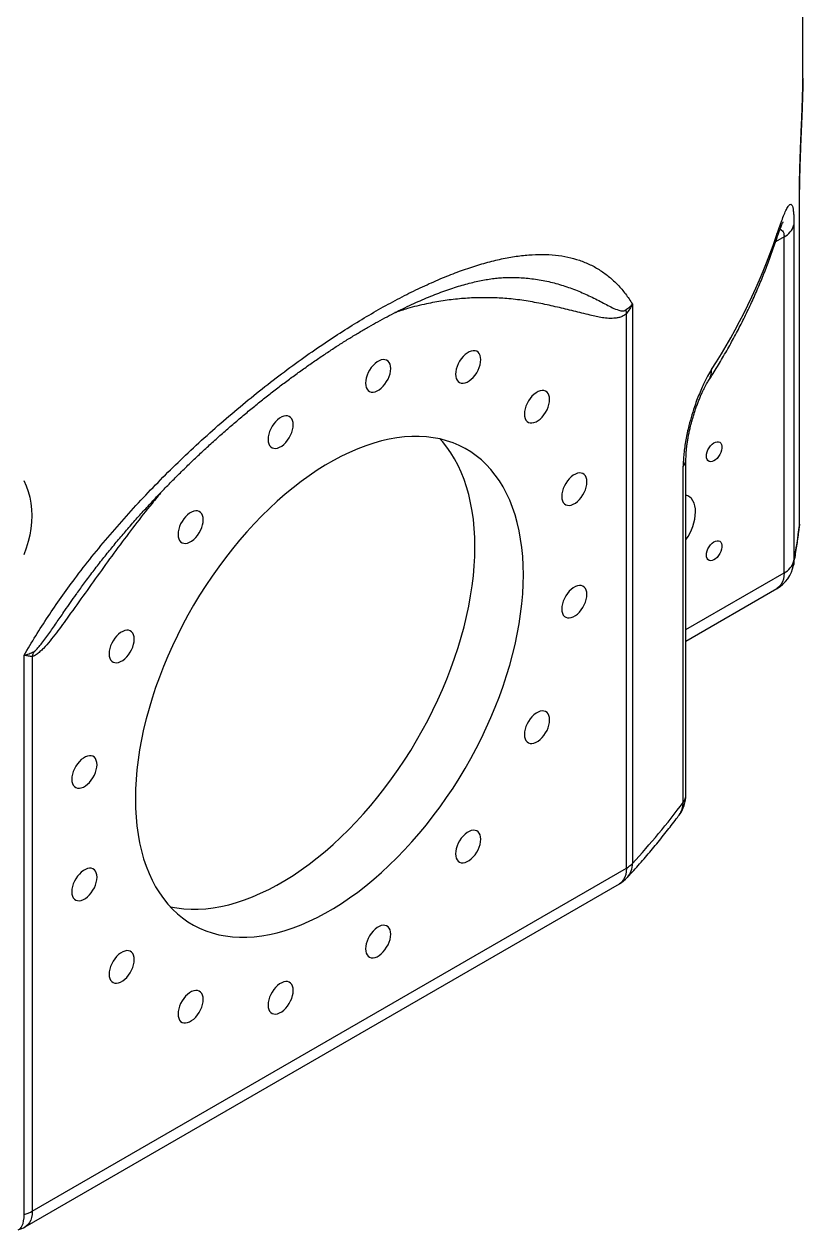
# Model space of a CAD drawing. Header units: millimetres. Extents: x -12403 to 8666, y -15213 to 13435.
# Drawn here: x 6760 to 7345, y 1626 to 2532 of the extents above; entities that cross this region are included whole.
import ezdxf

# ---------------------------------------------------------------- set-up
doc = ezdxf.new("R2010")
doc.units = ezdxf.units.MM

msp = doc.modelspace()

# ---------------------------------------------------------------- linework, layer by layer
at = {"color": 7, "linetype": 'Continuous', "lineweight": 25}
for p, q in [((7344.65, 2493.12), (7344.65, 2633.88)), ((7344.64, 2491.26), (7344.65, 2493.12)), ((7342.13, 2156.35), (7342.13, 2408.66)), ((7342.07, 2155.33), (7342.07, 2407.64)), ((7337.93, 2381.01), (7337.93, 2128.7)), ((7330.54, 2119.83), (7330.54, 2372.14)), ((7125.29, 2341.57), (7125.57, 2341.57)), ((7216.71, 2321.61), (7216.71, 1901.59)), ((7212.16, 1898.04), (7212.16, 2314.47)), ((7256.87, 1953.3), (7256.87, 2205.61)), ((7254.77, 1947.41), (7254.77, 2199.72)), ((6798.95, 2103.41), (6799.46, 2104.14)), ((7256.87, 2068.59), (7325.21, 2108.04)), ((6759.89, 1637.88), (6759.89, 2057.9)), ((6766.04, 2056.93), (6766.04, 1640.5)), ((6766.04, 1640.5), (7212.16, 1898.04)), ((6760.7, 1628.71), (7206.83, 1886.25))]:
    msp.add_line(p, q, dxfattribs=at)
at = {"color": 8, "linetype": 'Continuous', "lineweight": 25}
for p, q in [((7342.13, 2408.71), (7342.07, 2407.64)), ((7330.54, 2372.14), (7324.2, 2368.47)), ((7341.95, 2153.31), (7342.07, 2155.33)), ((7342.13, 2156.35), (7342.07, 2155.33)), ((7256.87, 2077.3), (7330.54, 2119.83))]:
    msp.add_line(p, q, dxfattribs=at)
at = {"color": 7, "linetype": 'Continuous', "lineweight": 25, "flags": 128}
for points in [[(7102.76, 2279.88), (7102.63, 2281.61), (7102.25, 2283.13), (7101.62, 2284.43), (7100.76, 2285.44), (7099.7, 2286.16), (7098.47, 2286.56), (7097.09, 2286.62), (7095.62, 2286.36), (7094.07, 2285.76), (7092.51, 2284.86), (7090.97, 2283.67), (7089.49, 2282.23), (7088.11, 2280.58), (7086.88, 2278.76), (7085.82, 2276.82), (7084.96, 2274.81), (7084.34, 2272.79), (7083.95, 2270.82), (7083.82, 2268.95), (7083.95, 2267.22), (7084.34, 2265.69), (7084.96, 2264.4), (7085.82, 2263.39), (7086.88, 2262.67), (7088.11, 2262.27), (7089.49, 2262.21), (7090.97, 2262.47), (7092.51, 2263.07), (7094.07, 2263.97), (7095.62, 2265.16), (7097.09, 2266.6), (7098.47, 2268.25), (7099.7, 2270.07), (7100.76, 2272.01), (7101.62, 2274.02), (7102.25, 2276.03), (7102.63, 2278.01), (7102.76, 2279.88)], [(7035.15, 2273.19), (7035.03, 2274.91), (7034.64, 2276.44), (7034.01, 2277.73), (7033.16, 2278.75), (7032.1, 2279.47), (7030.86, 2279.87), (7029.49, 2279.93), (7028.01, 2279.66), (7026.47, 2279.07), (7024.9, 2278.17), (7023.36, 2276.98), (7021.88, 2275.54), (7020.51, 2273.89), (7019.27, 2272.07), (7018.21, 2270.13), (7017.36, 2268.12), (7016.73, 2266.1), (7016.35, 2264.13), (7016.22, 2262.26), (7016.35, 2260.53), (7016.73, 2259), (7017.36, 2257.71), (7018.21, 2256.69), (7019.27, 2255.98), (7020.51, 2255.58), (7021.88, 2255.52), (7023.36, 2255.78), (7024.9, 2256.38), (7026.47, 2257.28), (7028.01, 2258.47), (7029.49, 2259.91), (7030.86, 2261.56), (7032.1, 2263.38), (7033.16, 2265.32), (7034.01, 2267.33), (7034.64, 2269.34), (7035.03, 2271.32), (7035.15, 2273.19)], [(7154.5, 2250), (7154.37, 2251.73), (7153.99, 2253.25), (7153.36, 2254.55), (7152.51, 2255.56), (7151.45, 2256.28), (7150.21, 2256.68), (7148.84, 2256.74), (7147.36, 2256.47), (7145.82, 2255.88), (7144.25, 2254.98), (7142.71, 2253.79), (7141.23, 2252.35), (7139.86, 2250.7), (7138.62, 2248.88), (7137.56, 2246.94), (7136.71, 2244.93), (7136.08, 2242.91), (7135.7, 2240.94), (7135.57, 2239.07), (7135.7, 2237.34), (7136.08, 2235.81), (7136.71, 2234.52), (7137.56, 2233.51), (7138.62, 2232.79), (7139.86, 2232.39), (7141.23, 2232.33), (7142.71, 2232.59), (7144.25, 2233.19), (7145.82, 2234.09), (7147.36, 2235.28), (7148.84, 2236.72), (7150.21, 2238.37), (7151.45, 2240.19), (7152.51, 2242.13), (7153.36, 2244.14), (7153.99, 2246.15), (7154.37, 2248.13), (7154.5, 2250)], [(6961.98, 2230.95), (6961.85, 2232.67), (6961.47, 2234.2), (6960.84, 2235.49), (6959.98, 2236.51), (6958.92, 2237.23), (6957.69, 2237.62), (6956.31, 2237.69), (6954.84, 2237.42), (6953.29, 2236.83), (6951.73, 2235.93), (6950.19, 2234.74), (6948.71, 2233.3), (6947.33, 2231.64), (6946.1, 2229.82), (6945.04, 2227.88), (6944.18, 2225.88), (6943.56, 2223.86), (6943.17, 2221.89), (6943.04, 2220.01), (6943.17, 2218.29), (6943.56, 2216.76), (6944.18, 2215.47), (6945.04, 2214.45), (6946.1, 2213.73), (6947.33, 2213.34), (6948.71, 2213.27), (6950.19, 2213.54), (6951.73, 2214.13), (6953.29, 2215.04), (6954.84, 2216.22), (6956.31, 2217.66), (6957.69, 2219.32), (6958.92, 2221.14), (6959.98, 2223.08), (6960.84, 2225.08), (6961.47, 2227.1), (6961.85, 2229.07), (6961.98, 2230.95)], [(7134.76, 2118.29), (7134.63, 2125.26), (7134.25, 2132.07), (7133.61, 2138.71), (7132.72, 2145.16), (7131.58, 2151.42), (7130.19, 2157.48), (7128.55, 2163.31), (7126.66, 2168.93), (7124.53, 2174.3), (7122.17, 2179.43), (7119.57, 2184.31), (7116.74, 2188.92), (7113.69, 2193.26), (7110.43, 2197.32), (7106.94, 2201.1), (7103.25, 2204.58), (7099.37, 2207.76), (7095.28, 2210.64), (7091.01, 2213.21), (7086.57, 2215.47), (7081.95, 2217.4), (7077.17, 2219.02), (7072.23, 2220.31), (7067.15, 2221.28), (7061.93, 2221.91), (7056.58, 2222.22), (7051.12, 2222.2), (7045.55, 2221.85), (7039.87, 2221.17), (7034.11, 2220.16), (7028.27, 2218.82), (7022.36, 2217.16), (7016.39, 2215.18), (7010.38, 2212.88), (7004.32, 2210.27), (6998.24, 2207.35), (6992.15, 2204.13), (6986.05, 2200.61), (6979.95, 2196.79), (6973.87, 2192.69), (6967.82, 2188.32), (6961.8, 2183.67), (6955.84, 2178.76), (6949.93, 2173.59), (6944.09, 2168.19), (6938.32, 2162.54), (6932.65, 2156.67), (6927.08, 2150.59), (6921.61, 2144.3), (6916.27, 2137.82), (6911.05, 2131.16), (6905.97, 2124.33), (6901.03, 2117.34), (6896.25, 2110.2), (6891.63, 2102.93), (6887.18, 2095.54), (6882.91, 2088.04), (6878.83, 2080.45), (6874.94, 2072.78), (6871.25, 2065.04), (6867.77, 2057.24), (6864.5, 2049.4), (6861.45, 2041.54), (6858.63, 2033.67), (6856.03, 2025.79), (6853.66, 2017.93), (6851.54, 2010.1), (6849.65, 2002.31), (6848.01, 1994.58), (6846.62, 1986.92), (6845.47, 1979.34), (6844.58, 1971.85), (6843.95, 1964.48), (6843.56, 1957.22), (6843.43, 1950.11), (6843.56, 1943.14), (6843.95, 1936.33), (6844.58, 1929.69), (6845.47, 1923.23), (6846.62, 1916.97), (6848.01, 1910.92), (6849.65, 1905.08), (6851.54, 1899.47), (6853.66, 1894.09), (6856.03, 1888.96), (6858.63, 1884.08), (6861.45, 1879.47), (6864.5, 1875.13), (6867.77, 1871.07), (6871.25, 1867.3), (6874.94, 1863.81), (6878.83, 1860.63), (6882.91, 1857.75), (6887.18, 1855.18), (6891.63, 1852.93), (6896.25, 1850.99), (6901.03, 1849.37), (6905.97, 1848.08), (6911.05, 1847.12), (6916.27, 1846.48), (6921.61, 1846.17), (6927.08, 1846.19), (6932.65, 1846.55), (6938.32, 1847.23), (6944.09, 1848.24), (6949.93, 1849.57), (6955.84, 1851.23), (6961.8, 1853.21), (6967.82, 1855.51), (6973.87, 1858.12), (6979.95, 1861.04), (6986.05, 1864.26), (6992.15, 1867.79), (6998.24, 1871.6), (7004.32, 1875.7), (7010.38, 1880.08), (7016.39, 1884.73), (7022.36, 1889.64), (7028.27, 1894.8), (7034.11, 1900.21), (7039.87, 1905.85), (7045.55, 1911.72), (7051.12, 1917.8), (7056.58, 1924.09), (7061.93, 1930.57), (7067.15, 1937.23), (7072.23, 1944.06), (7077.17, 1951.05), (7081.95, 1958.19), (7086.57, 1965.46), (7091.01, 1972.85), (7095.28, 1980.35), (7099.37, 1987.94), (7103.25, 1995.62), (7106.94, 2003.36), (7110.43, 2011.15), (7113.69, 2018.99), (7116.74, 2026.85), (7119.57, 2034.73), (7122.17, 2042.6), (7124.53, 2050.46), (7126.66, 2058.29), (7128.55, 2066.08), (7130.19, 2073.81), (7131.58, 2081.48), (7132.72, 2089.06), (7133.61, 2096.54), (7134.25, 2103.92), (7134.63, 2111.17), (7134.76, 2118.29)], [(7098.35, 2139.31), (7098.22, 2146.28), (7097.84, 2153.09), (7097.2, 2159.73), (7096.31, 2166.18), (7095.16, 2172.44), (7093.77, 2178.5), (7092.13, 2184.34), (7090.24, 2189.95), (7088.12, 2195.32), (7085.75, 2200.45), (7083.16, 2205.33), (7080.33, 2209.94), (7077.28, 2214.28), (7074.01, 2218.34), (7072.26, 2220.3)], [(7272.21, 2207.42), (7272.35, 2208.95), (7272.75, 2210.56), (7273.4, 2212.18), (7274.26, 2213.74), (7275.31, 2215.16), (7276.48, 2216.37), (7277.72, 2217.32), (7278.98, 2217.97), (7280.19, 2218.28), (7281.31, 2218.24), (7282.27, 2217.86), (7283.03, 2217.14), (7283.56, 2216.12), (7283.83, 2214.86), (7283.83, 2213.4), (7283.56, 2211.83), (7283.03, 2210.2), (7282.27, 2208.6), (7281.31, 2207.11), (7280.19, 2205.78), (7278.98, 2204.69), (7277.72, 2203.89), (7276.48, 2203.4), (7275.31, 2203.27), (7274.26, 2203.48), (7273.4, 2204.04), (7272.75, 2204.91), (7272.35, 2206.06), (7272.21, 2207.42)], [(7182.51, 2188.1), (7182.38, 2189.82), (7181.99, 2191.35), (7181.36, 2192.64), (7180.51, 2193.66), (7179.45, 2194.38), (7178.22, 2194.77), (7176.84, 2194.84), (7175.36, 2194.57), (7173.82, 2193.98), (7172.26, 2193.08), (7170.71, 2191.89), (7169.23, 2190.45), (7167.86, 2188.8), (7166.62, 2186.97), (7165.57, 2185.03), (7164.71, 2183.03), (7164.08, 2181.01), (7163.7, 2179.04), (7163.57, 2177.17), (7163.7, 2175.44), (7164.08, 2173.91), (7164.71, 2172.62), (7165.57, 2171.6), (7166.62, 2170.89), (7167.86, 2170.49), (7169.23, 2170.42), (7170.71, 2170.69), (7172.26, 2171.28), (7173.82, 2172.19), (7175.36, 2173.37), (7176.84, 2174.82), (7178.22, 2176.47), (7179.45, 2178.29), (7180.51, 2180.23), (7181.36, 2182.24), (7181.99, 2184.25), (7182.38, 2186.22), (7182.51, 2188.1)], [(6759.66, 2189.12), (6761.47, 2185.09), (6762.96, 2180.9), (6764.13, 2176.55), (6764.97, 2172.06), (6765.47, 2167.45), (6765.64, 2162.74), (6765.47, 2157.95), (6764.97, 2153.09), (6764.13, 2148.18), (6762.96, 2143.25), (6761.47, 2138.31), (6759.66, 2133.39)], [(7264.06, 2165.55), (7263.93, 2167.96), (7263.55, 2170.19), (7262.92, 2172.21), (7262.05, 2173.99), (7260.95, 2175.5), (7259.64, 2176.72), (7258.14, 2177.64), (7256.87, 2178.13)], [(6894.37, 2159.58), (6894.24, 2161.31), (6893.86, 2162.84), (6893.23, 2164.13), (6892.38, 2165.14), (6891.32, 2165.86), (6890.08, 2166.26), (6888.71, 2166.32), (6887.23, 2166.06), (6885.69, 2165.46), (6884.12, 2164.56), (6882.58, 2163.37), (6881.1, 2161.93), (6879.73, 2160.28), (6878.49, 2158.46), (6877.43, 2156.52), (6876.58, 2154.51), (6875.95, 2152.5), (6875.57, 2150.52), (6875.44, 2148.65), (6875.57, 2146.92), (6875.95, 2145.4), (6876.58, 2144.1), (6877.43, 2143.09), (6878.49, 2142.37), (6879.73, 2141.97), (6881.1, 2141.91), (6882.58, 2142.18), (6884.12, 2142.77), (6885.69, 2143.67), (6887.23, 2144.86), (6888.71, 2146.3), (6890.08, 2147.95), (6891.32, 2149.77), (6892.38, 2151.71), (6893.23, 2153.72), (6893.86, 2155.74), (6894.24, 2157.71), (6894.37, 2159.58)], [(6869.52, 1869.11), (6869.55, 1869.1), (6874.63, 1868.14), (6879.85, 1867.5), (6885.2, 1867.19), (6890.66, 1867.22), (6896.24, 1867.57), (6901.91, 1868.25), (6907.67, 1869.26), (6913.51, 1870.59), (6919.42, 1872.25), (6925.39, 1874.23), (6931.4, 1876.53), (6937.46, 1879.14), (6943.54, 1882.06), (6949.63, 1885.29), (6955.73, 1888.81), (6961.83, 1892.62), (6967.91, 1896.72), (6973.96, 1901.1), (6979.98, 1905.75), (6985.95, 1910.66), (6991.85, 1915.82), (6997.7, 1921.23), (7003.46, 1926.87), (7009.13, 1932.74), (7014.7, 1938.82), (7020.17, 1945.11), (7025.51, 1951.59), (7030.73, 1958.25), (7035.82, 1965.09), (7040.75, 1972.08), (7045.53, 1979.21), (7050.15, 1986.48), (7054.6, 1993.87), (7058.87, 2001.37), (7062.95, 2008.96), (7066.84, 2016.64), (7070.53, 2024.38), (7074.01, 2032.17), (7077.28, 2040.01), (7080.33, 2047.87), (7083.16, 2055.75), (7085.75, 2063.62), (7088.12, 2071.48), (7090.24, 2079.31), (7092.13, 2087.1), (7093.77, 2094.84), (7095.16, 2102.5), (7096.31, 2110.08), (7097.2, 2117.56), (7097.84, 2124.94), (7098.22, 2132.19), (7098.35, 2139.31)], [(7272.21, 2133.09), (7272.35, 2134.61), (7272.75, 2136.22), (7273.4, 2137.84), (7274.26, 2139.4), (7275.31, 2140.82), (7276.48, 2142.03), (7277.72, 2142.99), (7278.98, 2143.63), (7280.19, 2143.94), (7281.31, 2143.91), (7282.27, 2143.52), (7283.03, 2142.8), (7283.56, 2141.78), (7283.83, 2140.52), (7283.83, 2139.07), (7283.56, 2137.49), (7283.03, 2135.86), (7282.27, 2134.26), (7281.31, 2132.77), (7280.19, 2131.44), (7278.98, 2130.35), (7277.72, 2129.55), (7276.48, 2129.07), (7275.31, 2128.93), (7274.26, 2129.14), (7273.4, 2129.7), (7272.75, 2130.57), (7272.35, 2131.72), (7272.21, 2133.09)], [(7182.51, 2103.6), (7182.38, 2105.32), (7181.99, 2106.85), (7181.36, 2108.14), (7180.51, 2109.16), (7179.45, 2109.88), (7178.22, 2110.27), (7176.84, 2110.34), (7175.36, 2110.07), (7173.82, 2109.48), (7172.26, 2108.58), (7170.71, 2107.39), (7169.23, 2105.95), (7167.86, 2104.3), (7166.62, 2102.47), (7165.57, 2100.53), (7164.71, 2098.53), (7164.08, 2096.51), (7163.7, 2094.54), (7163.57, 2092.67), (7163.7, 2090.94), (7164.08, 2089.41), (7164.71, 2088.12), (7165.57, 2087.1), (7166.62, 2086.39), (7167.86, 2085.99), (7169.23, 2085.92), (7170.71, 2086.19), (7172.26, 2086.78), (7173.82, 2087.69), (7175.36, 2088.87), (7176.84, 2090.31), (7178.22, 2091.97), (7179.45, 2093.79), (7180.51, 2095.73), (7181.36, 2097.74), (7181.99, 2099.75), (7182.38, 2101.72), (7182.51, 2103.6)], [(6842.63, 2069.96), (6842.5, 2071.69), (6842.12, 2073.21), (6841.49, 2074.51), (6840.63, 2075.52), (6839.58, 2076.24), (6838.34, 2076.64), (6836.97, 2076.7), (6835.49, 2076.44), (6833.94, 2075.84), (6832.38, 2074.94), (6830.84, 2073.75), (6829.36, 2072.31), (6827.98, 2070.66), (6826.75, 2068.84), (6825.69, 2066.9), (6824.84, 2064.89), (6824.21, 2062.88), (6823.82, 2060.9), (6823.69, 2059.03), (6823.82, 2057.3), (6824.21, 2055.77), (6824.84, 2054.48), (6825.69, 2053.47), (6826.75, 2052.75), (6827.98, 2052.35), (6829.36, 2052.29), (6830.84, 2052.55), (6832.38, 2053.15), (6833.94, 2054.05), (6835.49, 2055.24), (6836.97, 2056.68), (6838.34, 2058.33), (6839.58, 2060.15), (6840.63, 2062.09), (6841.49, 2064.1), (6842.12, 2066.11), (6842.5, 2068.09), (6842.63, 2069.96)], [(7154.5, 2009.36), (7154.37, 2011.09), (7153.99, 2012.62), (7153.36, 2013.91), (7152.51, 2014.93), (7151.45, 2015.64), (7150.21, 2016.04), (7148.84, 2016.11), (7147.36, 2015.84), (7145.82, 2015.25), (7144.25, 2014.34), (7142.71, 2013.15), (7141.23, 2011.71), (7139.86, 2010.06), (7138.62, 2008.24), (7137.56, 2006.3), (7136.71, 2004.29), (7136.08, 2002.28), (7135.7, 2000.31), (7135.57, 1998.43), (7135.7, 1996.71), (7136.08, 1995.18), (7136.71, 1993.89), (7137.56, 1992.87), (7138.62, 1992.15), (7139.86, 1991.76), (7141.23, 1991.69), (7142.71, 1991.96), (7144.25, 1992.55), (7145.82, 1993.45), (7147.36, 1994.64), (7148.84, 1996.08), (7150.21, 1997.73), (7151.45, 1999.56), (7152.51, 2001.5), (7153.36, 2003.5), (7153.99, 2005.52), (7154.37, 2007.49), (7154.5, 2009.36)], [(6814.63, 1975.73), (6814.5, 1977.45), (6814.11, 1978.98), (6813.49, 1980.27), (6812.63, 1981.29), (6811.57, 1982.01), (6810.34, 1982.4), (6808.96, 1982.47), (6807.48, 1982.2), (6805.94, 1981.61), (6804.38, 1980.71), (6802.84, 1979.52), (6801.36, 1978.08), (6799.98, 1976.42), (6798.75, 1974.6), (6797.69, 1972.66), (6796.83, 1970.66), (6796.2, 1968.64), (6795.82, 1966.67), (6795.69, 1964.79), (6795.82, 1963.07), (6796.2, 1961.54), (6796.83, 1960.25), (6797.69, 1959.23), (6798.75, 1958.51), (6799.98, 1958.12), (6801.36, 1958.05), (6802.84, 1958.32), (6804.38, 1958.91), (6805.94, 1959.82), (6807.48, 1961), (6808.96, 1962.44), (6810.34, 1964.1), (6811.57, 1965.92), (6812.63, 1967.86), (6813.49, 1969.86), (6814.11, 1971.88), (6814.5, 1973.85), (6814.63, 1975.73)], [(7102.76, 1919.74), (7102.63, 1921.47), (7102.25, 1923), (7101.62, 1924.29), (7100.76, 1925.31), (7099.7, 1926.02), (7098.47, 1926.42), (7097.09, 1926.48), (7095.62, 1926.22), (7094.07, 1925.62), (7092.51, 1924.72), (7090.97, 1923.53), (7089.49, 1922.09), (7088.11, 1920.44), (7086.88, 1918.62), (7085.82, 1916.68), (7084.96, 1914.67), (7084.34, 1912.66), (7083.95, 1910.68), (7083.82, 1908.81), (7083.95, 1907.09), (7084.34, 1905.56), (7084.96, 1904.27), (7085.82, 1903.25), (7086.88, 1902.53), (7088.11, 1902.13), (7089.49, 1902.07), (7090.97, 1902.34), (7092.51, 1902.93), (7094.07, 1903.83), (7095.62, 1905.02), (7097.09, 1906.46), (7098.47, 1908.11), (7099.7, 1909.93), (7100.76, 1911.87), (7101.62, 1913.88), (7102.25, 1915.9), (7102.63, 1917.87), (7102.76, 1919.74)], [(6814.63, 1891.23), (6814.5, 1892.95), (6814.11, 1894.48), (6813.49, 1895.77), (6812.63, 1896.79), (6811.57, 1897.51), (6810.34, 1897.9), (6808.96, 1897.97), (6807.48, 1897.7), (6805.94, 1897.11), (6804.38, 1896.21), (6802.84, 1895.02), (6801.36, 1893.58), (6799.98, 1891.92), (6798.75, 1890.1), (6797.69, 1888.16), (6796.83, 1886.16), (6796.2, 1884.14), (6795.82, 1882.17), (6795.69, 1880.29), (6795.82, 1878.57), (6796.2, 1877.04), (6796.83, 1875.75), (6797.69, 1874.73), (6798.75, 1874.01), (6799.98, 1873.62), (6801.36, 1873.55), (6802.84, 1873.82), (6804.38, 1874.41), (6805.94, 1875.32), (6807.48, 1876.5), (6808.96, 1877.94), (6810.34, 1879.6), (6811.57, 1881.42), (6812.63, 1883.36), (6813.49, 1885.36), (6814.11, 1887.38), (6814.5, 1889.35), (6814.63, 1891.23)], [(7035.15, 1848.38), (7035.03, 1850.1), (7034.64, 1851.63), (7034.01, 1852.92), (7033.16, 1853.94), (7032.1, 1854.66), (7030.86, 1855.05), (7029.49, 1855.12), (7028.01, 1854.85), (7026.47, 1854.26), (7024.9, 1853.36), (7023.36, 1852.17), (7021.88, 1850.73), (7020.51, 1849.08), (7019.27, 1847.25), (7018.21, 1845.31), (7017.36, 1843.31), (7016.73, 1841.29), (7016.35, 1839.32), (7016.22, 1837.45), (7016.35, 1835.72), (7016.73, 1834.19), (7017.36, 1832.9), (7018.21, 1831.88), (7019.27, 1831.17), (7020.51, 1830.77), (7021.88, 1830.7), (7023.36, 1830.97), (7024.9, 1831.56), (7026.47, 1832.47), (7028.01, 1833.65), (7029.49, 1835.1), (7030.86, 1836.75), (7032.1, 1838.57), (7033.16, 1840.51), (7034.01, 1842.52), (7034.64, 1844.53), (7035.03, 1846.5), (7035.15, 1848.38)], [(6842.63, 1829.32), (6842.5, 1831.05), (6842.12, 1832.58), (6841.49, 1833.87), (6840.63, 1834.89), (6839.58, 1835.6), (6838.34, 1836), (6836.97, 1836.07), (6835.49, 1835.8), (6833.94, 1835.21), (6832.38, 1834.3), (6830.84, 1833.12), (6829.36, 1831.68), (6827.98, 1830.02), (6826.75, 1828.2), (6825.69, 1826.26), (6824.84, 1824.25), (6824.21, 1822.24), (6823.82, 1820.27), (6823.69, 1818.39), (6823.82, 1816.67), (6824.21, 1815.14), (6824.84, 1813.85), (6825.69, 1812.83), (6826.75, 1812.11), (6827.98, 1811.72), (6829.36, 1811.65), (6830.84, 1811.92), (6832.38, 1812.51), (6833.94, 1813.41), (6835.49, 1814.6), (6836.97, 1816.04), (6838.34, 1817.69), (6839.58, 1819.52), (6840.63, 1821.46), (6841.49, 1823.46), (6842.12, 1825.48), (6842.5, 1827.45), (6842.63, 1829.32)], [(6961.98, 1806.13), (6961.85, 1807.86), (6961.47, 1809.39), (6960.84, 1810.68), (6959.98, 1811.7), (6958.92, 1812.41), (6957.69, 1812.81), (6956.31, 1812.88), (6954.84, 1812.61), (6953.29, 1812.02), (6951.73, 1811.11), (6950.19, 1809.93), (6948.71, 1808.49), (6947.33, 1806.83), (6946.1, 1805.01), (6945.04, 1803.07), (6944.18, 1801.07), (6943.56, 1799.05), (6943.17, 1797.08), (6943.04, 1795.2), (6943.17, 1793.48), (6943.56, 1791.95), (6944.18, 1790.66), (6945.04, 1789.64), (6946.1, 1788.92), (6947.33, 1788.53), (6948.71, 1788.46), (6950.19, 1788.73), (6951.73, 1789.32), (6953.29, 1790.22), (6954.84, 1791.41), (6956.31, 1792.85), (6957.69, 1794.51), (6958.92, 1796.33), (6959.98, 1798.27), (6960.84, 1800.27), (6961.47, 1802.29), (6961.85, 1804.26), (6961.98, 1806.13)], [(6894.37, 1799.44), (6894.24, 1801.17), (6893.86, 1802.7), (6893.23, 1803.99), (6892.38, 1805.01), (6891.32, 1805.72), (6890.08, 1806.12), (6888.71, 1806.19), (6887.23, 1805.92), (6885.69, 1805.33), (6884.12, 1804.42), (6882.58, 1803.24), (6881.1, 1801.79), (6879.73, 1800.14), (6878.49, 1798.32), (6877.43, 1796.38), (6876.58, 1794.37), (6875.95, 1792.36), (6875.57, 1790.39), (6875.44, 1788.51), (6875.57, 1786.79), (6875.95, 1785.26), (6876.58, 1783.97), (6877.43, 1782.95), (6878.49, 1782.23), (6879.73, 1781.84), (6881.1, 1781.77), (6882.58, 1782.04), (6884.12, 1782.63), (6885.69, 1783.53), (6887.23, 1784.72), (6888.71, 1786.16), (6890.08, 1787.81), (6891.32, 1789.64), (6892.38, 1791.58), (6893.23, 1793.58), (6893.86, 1795.6), (6894.24, 1797.57), (6894.37, 1799.44)]]:
    msp.add_lwpolyline(points, dxfattribs=at)
at = {"color": 8, "linetype": 'Continuous', "lineweight": 25, "flags": 128}
for points in [[(7337.93, 2128.7), (7337.74, 2126.17), (7337.62, 2125.47)], [(7330.54, 2119.83), (7330.41, 2117.37), (7330.01, 2115.1), (7329.36, 2113.05), (7328.46, 2111.26), (7327.32, 2109.74), (7325.96, 2108.53), (7325.21, 2108.04)], [(7212.16, 1898.04), (7212.03, 1895.58), (7211.63, 1893.31), (7210.98, 1891.27), (7210.07, 1889.47), (7208.94, 1887.96), (7207.58, 1886.74), (7206.83, 1886.25)], [(6766.04, 1640.5), (6765.91, 1638.04), (6765.51, 1635.77), (6764.85, 1633.73), (6763.95, 1631.93), (6762.81, 1630.42), (6761.46, 1629.2), (6760.7, 1628.71)], [(6755.36, 1626.39), (6755.82, 1626.56), (6756.85, 1627.24), (6757.75, 1628.26), (6758.5, 1629.61), (6759.1, 1631.27), (6759.53, 1633.22), (6759.8, 1635.44), (6759.89, 1637.88)]]:
    msp.add_lwpolyline(points, dxfattribs=at)
at = {"color": 7, "linetype": 'Continuous', "lineweight": 25}
for centre, radius, start, end in [((7324.42, 2384.74), 14.01, 295.89802, 344.5475), ((6898.77, 2517.34), 449.8, 327.02254, 341.18472), ((7229.39, 2319.45), 17.93, 187.25144, 196.13388), ((7225.44, 2167.16), 38.65, 324.42176, 357.61179), ((6969.34, 2199.66), 375.35, 349.10268, 353.21844), ((7316.38, 2156.35), 25.75, 353.22575, 0), ((7324.42, 2132.43), 14.01, 295.89802, 344.5475), ((7312.34, 2130.34), 25.75, 299.99731, 349.11062), ((6791.42, 2051.55), 25.94, 159.6303, 168.04638), ((6782.25, 2301.24), 590.31, 317.38998, 323.17412), ((7231.12, 1953.3), 25.75, 323.24037, 0), ((7202.81, 1914.7), 19.1, 299.31804, 316.68716), ((7193.95, 1908.55), 25.75, 299.99731, 317.45513), ((6751.38, 1666.34), 29.71, 286.63516, 299.56278), ((6747.83, 1651.01), 25.75, 287.00667, 299.99731)]:
    msp.add_arc(centre, radius, start, end, dxfattribs=at)
at = {"color": 8, "linetype": 'Continuous', "lineweight": 25}
for centre, radius, start, end in [((7307.76, 2372.24), 16.78, 341.47417, 0.13056), ((7260.08, 2272.33), 16.03, 327.45297, 0.66086), ((7247.15, 2205.76), 9.72, 321.57095, 359.15655), ((7239.07, 1947.14), 15.7, 323.88052, 0.98134), ((7247.15, 1953.45), 9.72, 321.57376, 359.07379), ((7201.59, 1901.15), 15.13, 318.54948, 1.66162)]:
    msp.add_arc(centre, radius, start, end, dxfattribs=at)
at = {"color": 7, "linetype": 'Continuous', "lineweight": 25}
for points, knots in [([(7344.64, 2491.26), (7344.63, 2490.07), (7344.61, 2487.69), (7344.55, 2483.74), (7344.44, 2479.53), (7344.31, 2474.97), (7344.14, 2470.07), (7343.94, 2464.8), (7343.71, 2459.21), (7343.49, 2453.84), (7343.27, 2448.85), (7343.08, 2444.26), (7342.88, 2439.54), (7342.67, 2433.98), (7342.44, 2427.59), (7342.24, 2420.57), (7342.1, 2413.73), (7342.08, 2409.7), (7342.07, 2407.64)], [0, 0, 0, 0, 0.061872, 0.123741, 0.186511, 0.249276, 0.31428, 0.379277, 0.445913, 0.512534, 0.560934, 0.609328, 0.658995, 0.708652, 0.780628, 0.854357, 0.925968, 1, 1, 1, 1]), ([(7342.14, 2408.71), (7342.14, 2409.09), (7342.14, 2410.35), (7342.16, 2412.72), (7342.19, 2415.77), (7342.25, 2419), (7342.33, 2422.35), (7342.43, 2425.8), (7342.54, 2429.38), (7342.67, 2433.1), (7342.81, 2436.96), (7342.97, 2440.92), (7343.13, 2444.97), (7343.31, 2449.1), (7343.48, 2453.28), (7343.66, 2457.5), (7343.83, 2461.72), (7344, 2465.93), (7344.15, 2470.12), (7344.3, 2474.28), (7344.42, 2478.4), (7344.52, 2482.45), (7344.59, 2486.33), (7344.63, 2489.1), (7344.64, 2490.51), (7344.64, 2490.75)], [0, 0, 0, 0, 0.015012, 0.050486, 0.086435, 0.122688, 0.159111, 0.195655, 0.233, 0.272095, 0.312486, 0.35435, 0.397801, 0.442894, 0.489595, 0.537879, 0.58794, 0.639489, 0.6928, 0.748137, 0.805704, 0.865028, 0.925574, 0.987099, 1, 1, 1, 1]), ([(7324.54, 2372.27), (7324.94, 2373.48), (7326.07, 2376.8), (7327.81, 2381.75), (7329.72, 2386.84), (7331.49, 2391.06), (7332.89, 2393.86), (7333.97, 2395.53), (7334.79, 2396.4), (7335.55, 2396.7), (7336.22, 2396.33), (7336.81, 2395.18), (7337.28, 2393.2), (7337.62, 2390.4), (7337.82, 2387.29), (7337.91, 2384.09), (7337.92, 2382.04), (7337.93, 2381.01)], [0, 0, 0, 0, 0.057686, 0.158653, 0.259963, 0.361115, 0.461865, 0.522112, 0.582428, 0.642614, 0.703207, 0.763961, 0.824363, 0.877812, 0.931205, 0.965605, 1, 1, 1, 1]), ([(7323.67, 2366.9), (7324.03, 2367.97), (7324.78, 2370.22), (7325.85, 2373.27), (7326.82, 2375.97), (7327.66, 2378.17), (7328.35, 2379.92), (7328.91, 2381.28), (7329.36, 2382.29), (7329.65, 2382.92), (7329.82, 2383.26), (7329.83, 2383.27), (7329.83, 2383.28)], [0, 0, 0, 0, 0.127007, 0.267698, 0.401918, 0.516448, 0.624402, 0.725415, 0.81222, 0.887375, 0.954773, 1, 1, 1, 1]), ([(7273.63, 2263.77), (7274.82, 2265.64), (7278.23, 2271), (7283.64, 2279.92), (7289.74, 2290.55), (7295.53, 2301.23), (7301, 2311.98), (7306.15, 2322.77), (7310.99, 2333.62), (7315.49, 2344.51), (7319.76, 2355.6), (7322.35, 2363.08), (7323.67, 2366.9)], [0, 0, 0, 0, 0.056015, 0.160804, 0.265514, 0.370121, 0.474621, 0.579011, 0.68329, 0.787454, 0.891506, 1, 1, 1, 1]), ([(6759.89, 2057.9), (6762.75, 2062.77), (6768.5, 2072.53), (6777.81, 2086.98), (6787.59, 2101.26), (6798.55, 2116.31), (6810.77, 2132.07), (6824.33, 2148.46), (6838.42, 2164.5), (6852.95, 2180.15), (6867.83, 2195.34), (6883.28, 2210.29), (6899.26, 2224.98), (6915.75, 2239.35), (6932.39, 2253.12), (6949.09, 2266.22), (6965.75, 2278.61), (6981.75, 2289.85), (6997.06, 2299.99), (7011.67, 2309.14), (7026.09, 2317.6), (7040.23, 2325.35), (7054.05, 2332.35), (7067.47, 2338.56), (7080.47, 2343.96), (7093.06, 2348.56), (7105.23, 2352.35), (7116.93, 2355.32), (7128.14, 2357.43), (7138.89, 2358.69), (7149.14, 2359.05), (7158.93, 2358.5), (7168.18, 2357.04), (7176.89, 2354.66), (7185.04, 2351.36), (7192.55, 2347.16), (7199.43, 2342.1), (7205.72, 2336.19), (7211.54, 2329.46), (7214.98, 2324.23), (7216.71, 2321.61)], [0, 0, 0, 0, 0.022652, 0.045328, 0.068005, 0.090658, 0.11799, 0.145405, 0.172863, 0.20032, 0.227735, 0.255066, 0.283832, 0.312703, 0.341626, 0.370545, 0.399409, 0.428171, 0.454144, 0.480197, 0.506291, 0.532385, 0.558438, 0.584412, 0.610301, 0.636265, 0.662268, 0.688274, 0.714242, 0.740135, 0.766415, 0.792769, 0.819162, 0.845556, 0.871911, 0.898192, 0.923628, 0.949097, 0.974566, 1, 1, 1, 1]), ([(6798.9, 2103.45), (6800.75, 2106.04), (6804.64, 2111.5), (6810.81, 2119.75), (6817.33, 2128.21), (6824, 2136.57), (6830.81, 2144.82), (6837.75, 2152.97), (6844.84, 2161.02), (6852.05, 2168.99), (6859.38, 2176.83), (6866.8, 2184.56), (6874.33, 2192.17), (6881.91, 2199.63), (6889.55, 2206.94), (6897.24, 2214.11), (6904.98, 2221.12), (6912.73, 2227.97), (6920.48, 2234.63), (6928.19, 2241.1), (6935.89, 2247.37), (6943.59, 2253.49), (6951.31, 2259.45), (6959.04, 2265.26), (6966.75, 2270.89), (6974.42, 2276.34), (6982.04, 2281.59), (6989.58, 2286.63), (6997.02, 2291.46), (7004.36, 2296.05), (7011.57, 2300.42), (7018.63, 2304.55), (7025.58, 2308.45), (7032.42, 2312.14), (7039.19, 2315.64), (7045.86, 2318.94), (7052.44, 2322.03), (7058.89, 2324.9), (7065.2, 2327.55), (7071.37, 2329.97), (7077.37, 2332.16), (7083.18, 2334.11), (7088.79, 2335.83), (7094.2, 2337.32), (7099.38, 2338.57), (7104.36, 2339.6), (7109.21, 2340.43), (7113.93, 2341.05), (7118.47, 2341.46), (7122.37, 2341.66), (7124.65, 2341.64), (7125.57, 2341.63)], [0, 0, 0, 0, 0.019221, 0.040497, 0.061841, 0.083166, 0.104383, 0.125549, 0.146883, 0.16817, 0.189439, 0.210718, 0.232028, 0.253319, 0.27442, 0.295573, 0.316715, 0.337777, 0.358704, 0.379479, 0.40011, 0.42079, 0.441536, 0.462322, 0.48312, 0.503893, 0.524614, 0.545255, 0.565789, 0.586191, 0.606437, 0.626504, 0.646397, 0.666362, 0.68641, 0.706523, 0.72668, 0.746856, 0.767025, 0.787156, 0.807225, 0.827207, 0.847078, 0.866818, 0.886405, 0.905851, 0.925559, 0.945725, 0.965962, 0.986225, 1, 1, 1, 1]), ([(7211.6, 2317.19), (7212.55, 2317.87), (7214.46, 2319.24), (7216, 2320.8), (7216.7, 2321.61), (7216.71, 2321.61)], [0, 0, 0, 0, 0.493888, 0.996016, 1, 1, 1, 1]), ([(7216.71, 2321.61), (7216.7, 2321.6), (7216.1, 2320.36), (7214.76, 2317.89), (7213.03, 2315.61), (7212.16, 2314.47)], [0, 0, 0, 0, 0.003992, 0.497856, 1, 1, 1, 1]), ([(7276.1, 2272.51), (7275.1, 2270.87), (7273.08, 2267.58), (7270.34, 2262.14), (7267.93, 2256.82), (7265.86, 2251.78), (7263.61, 2245.74), (7261.28, 2238.61), (7259.27, 2231.38), (7257.78, 2225.03), (7256.71, 2219.67), (7255.86, 2214.38), (7255.24, 2209.25), (7254.85, 2204.3), (7254.79, 2201.25), (7254.77, 2199.72)], [0, 0, 0, 0, 0.100733, 0.201452, 0.272827, 0.344377, 0.415726, 0.515401, 0.615036, 0.679257, 0.743665, 0.807863, 0.871841, 0.936032, 1, 1, 1, 1]), ([(7256.88, 2205.62), (7256.88, 2205.66), (7256.87, 2206.33), (7256.92, 2207.88), (7257.03, 2210.25), (7257.26, 2212.89), (7257.58, 2215.71), (7258.01, 2218.69), (7258.54, 2221.79), (7259.18, 2225.01), (7259.92, 2228.33), (7260.75, 2231.72), (7261.68, 2235.12), (7262.68, 2238.49), (7263.75, 2241.8), (7264.86, 2245.01), (7266.02, 2248.1), (7267.2, 2251.05), (7268.4, 2253.83), (7269.58, 2256.41), (7270.75, 2258.75), (7271.85, 2260.81), (7272.81, 2262.49), (7273.35, 2263.33), (7273.59, 2263.71)], [0, 0, 0, 0, 0.002437, 0.042726, 0.084419, 0.127299, 0.171142, 0.215671, 0.2604, 0.3066, 0.3541, 0.402688, 0.452085, 0.501955, 0.552086, 0.602784, 0.653566, 0.704836, 0.756481, 0.8083, 0.8599, 0.910881, 0.96079, 1, 1, 1, 1]), ([(7337.62, 2125.47), (7338, 2127.49), (7339.07, 2133.2), (7340.57, 2142.48), (7341.5, 2149.76), (7341.95, 2153.31)], [0, 0, 0, 0, 0.217397, 0.61741, 1, 1, 1, 1]), ([(6759.89, 2057.9), (6759.9, 2057.9), (6761.19, 2058.25), (6763.73, 2059.04), (6765.97, 2060.07), (6767.1, 2060.58)], [0, 0, 0, 0, 0.003984, 0.497874, 1, 1, 1, 1]), ([(6766.04, 2056.93), (6765.1, 2057.02), (6763.22, 2057.21), (6761.04, 2057.64), (6759.89, 2057.89), (6759.89, 2057.9)], [0, 0, 0, 0, 0.493839, 0.996008, 1, 1, 1, 1]), ([(7212.92, 1891.14), (7214.51, 1892.89), (7219.1, 1897.92), (7226.47, 1906.32), (7234.92, 1916.36), (7242.93, 1926.31), (7248.47, 1933.51), (7251.33, 1937.32), (7251.75, 1937.89)], [0, 0, 0, 0, 0.114352, 0.32982, 0.545201, 0.760454, 0.964045, 1, 1, 1, 1])]:
    msp.add_open_spline(points, degree=3, knots=knots, dxfattribs=at)
at = {"color": 8, "linetype": 'Continuous', "lineweight": 25}
for points, knots in [([(7327.46, 2377.64), (7327.5, 2377.64), (7327.94, 2377.64), (7328.79, 2377.27), (7329.71, 2376.38), (7330.24, 2374.97), (7330.5, 2373.69), (7330.53, 2372.66), (7330.54, 2372.14)], [0, 0, 0, 0, 0.02548, 0.266231, 0.574936, 0.73126, 0.863179, 1, 1, 1, 1]), ([(7125.93, 2341.57), (7126.96, 2341.58), (7131.64, 2341.65), (7140.05, 2340.92), (7151.08, 2339.25), (7162.03, 2336.47), (7172.58, 2332.88), (7182.76, 2328.56), (7190.89, 2324.59), (7197.07, 2321.17), (7201.56, 2318.81), (7205.24, 2317.36), (7207.99, 2316.62), (7209.51, 2316.52), (7210.75, 2316.7), (7211.41, 2317.08), (7211.6, 2317.19)], [0, 0, 0, 0, 0.031401, 0.142876, 0.269044, 0.395354, 0.521805, 0.648286, 0.774596, 0.832268, 0.889932, 0.947508, 0.965377, 0.983192, 0.995144, 1, 1, 1, 1]), ([(7212.16, 2314.47), (7211.64, 2314.04), (7210.6, 2313.2), (7208.64, 2312.17), (7206.36, 2311.41), (7202.95, 2310.87), (7198.81, 2310.78), (7194.04, 2311.3), (7189.44, 2312.25), (7182.31, 2313.96), (7172.59, 2316.32), (7160.3, 2319.34), (7147.88, 2322.1), (7135.26, 2324.37), (7122.87, 2325.83), (7110.71, 2326.46), (7098.86, 2326.43), (7086.78, 2325.68), (7074.47, 2324.2), (7061.47, 2321.8), (7049.43, 2318.89), (7041.48, 2316.23), (7038.36, 2315.19)], [0, 0, 0, 0, 0.008073, 0.016174, 0.029726, 0.043321, 0.071441, 0.099646, 0.127952, 0.156208, 0.232966, 0.309767, 0.386539, 0.463246, 0.539927, 0.607129, 0.674428, 0.741737, 0.808994, 0.876162, 0.951293, 1, 1, 1, 1]), ([(6863.34, 2180.92), (6860.86, 2177.95), (6853.94, 2169.69), (6842.94, 2155.6), (6830.31, 2138.77), (6817.9, 2121.68), (6805.61, 2104.47), (6795.89, 2090.89), (6788.76, 2080.94), (6784.15, 2074.68), (6779.38, 2068.65), (6775.24, 2063.96), (6771.83, 2060.56), (6769.56, 2058.7), (6767.6, 2057.46), (6766.56, 2057.1), (6766.04, 2056.93)], [0, 0, 0, 0, 0.073688, 0.205243, 0.336845, 0.468556, 0.600317, 0.732006, 0.780482, 0.829044, 0.877435, 0.925677, 0.949002, 0.972252, 0.98615, 1, 1, 1, 1]), ([(6767.1, 2060.58), (6767.55, 2060.88), (6768.28, 2061.36), (6769.67, 2062.72), (6771.26, 2064.51), (6774.59, 2068.75), (6779.15, 2074.96), (6784.83, 2083.19), (6791.34, 2092.73), (6796.11, 2099.43), (6798.95, 2103.41)], [0, 0, 0, 0, 0.0343074, 0.0541681, 0.1116551, 0.1693158, 0.3551083, 0.54118, 0.7272794, 1, 1, 1, 1])]:
    msp.add_open_spline(points, degree=3, knots=knots, dxfattribs=at)

doc.saveas('drawing.dxf')
